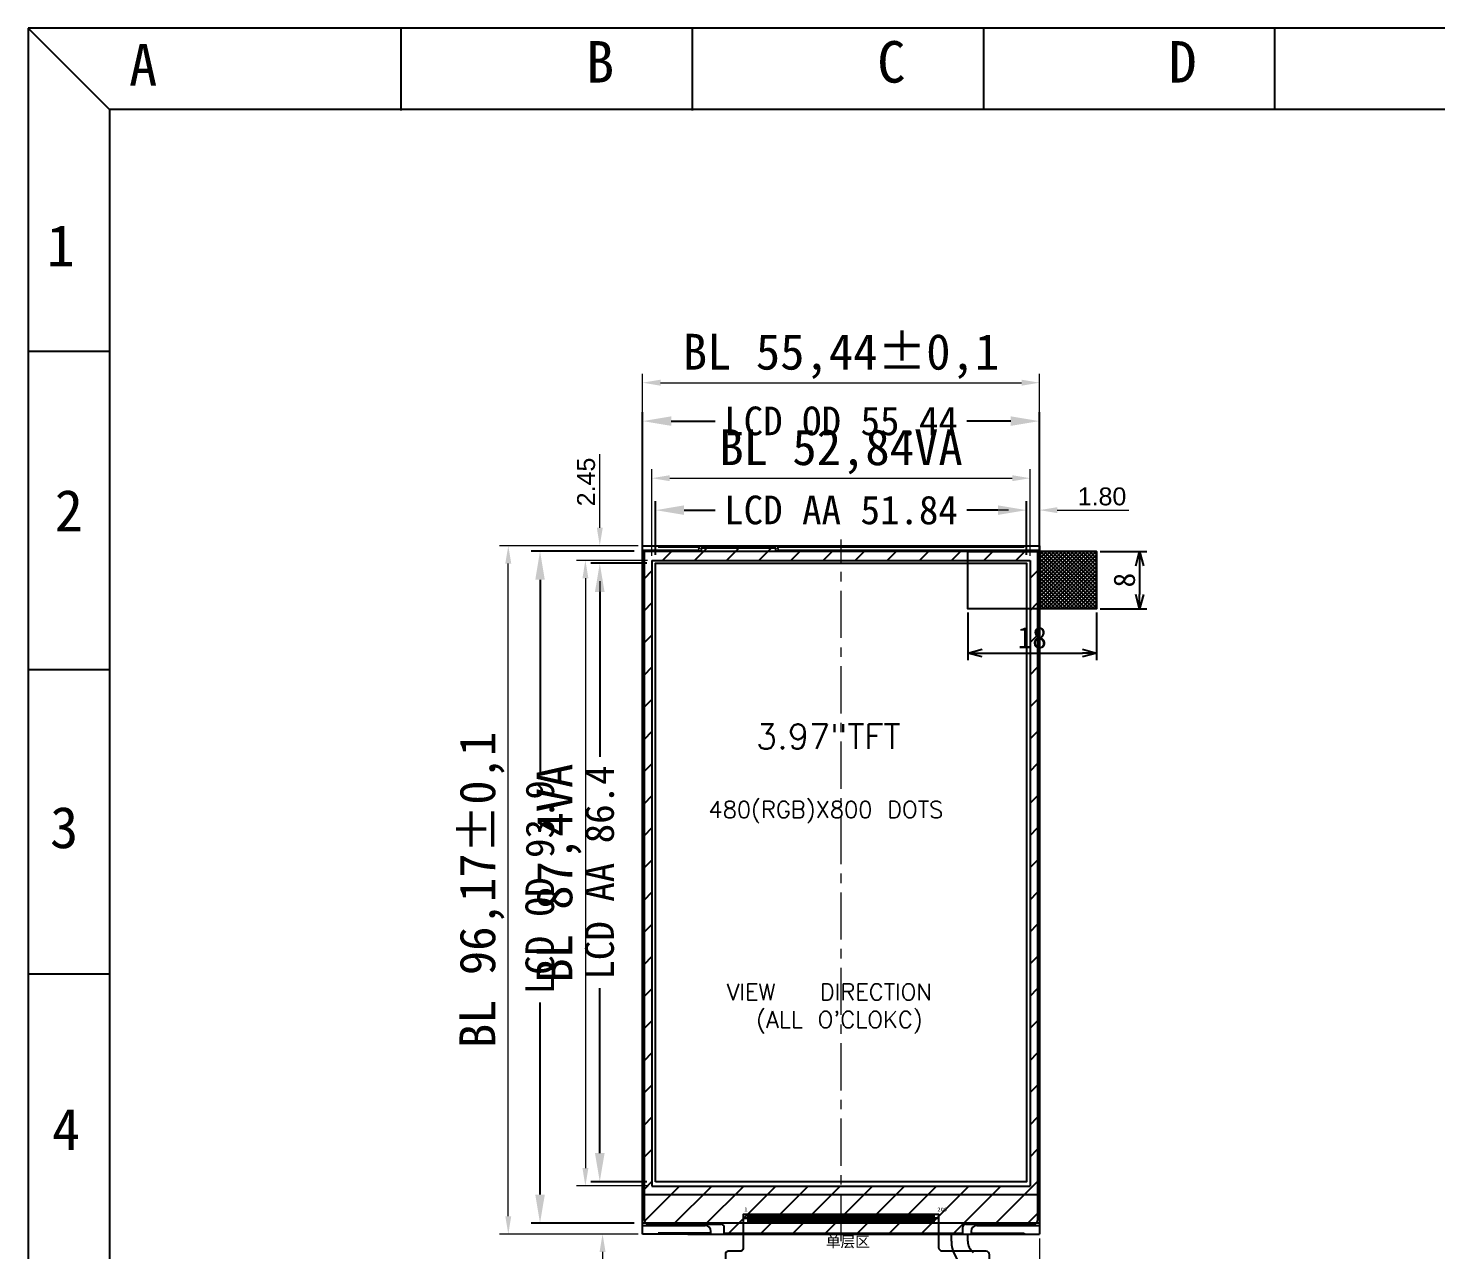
# Model space of a CAD drawing. Header units: millimetres. Extents: x 41784 to 43191, y -4854 to -4504.
# Drawn here: x 42259.7 to 42456.4, y -4678.7 to -4508 of the extents above; entities that cross this region are included whole.
import ezdxf

# ---------------------------------------------------------------- set-up
doc = ezdxf.new("R2010")
doc.units = ezdxf.units.MM
doc.header["$MEASUREMENT"] = 0
doc.header["$PDMODE"] = 3
doc.header["$PDSIZE"] = 0.3125
doc.linetypes.add('CENTER', pattern=[50.8, 31.75, -6.35, 6.35, -6.35])
doc.linetypes.add('PHANTOM', pattern=[30.1625, 19.05, -1.5875, 3.175, -1.5875, 3.175, -1.5875])
doc.layers.get('0').update_dxf_attribs({"linetype": 'CONTINUOUS'})
doc.layers.get('Defpoints').update_dxf_attribs({"linetype": 'CONTINUOUS'})
for name, color, linetype, lineweight in [('center', 6, 'CENTER', 9), ('Dimension', 3, 'CONTINUOUS', 5), ('DIM（标注）', 3, 'CONTINUOUS', 9)]:
    doc.layers.add(name, color=color, linetype=linetype, lineweight=lineweight)
for name, color, linetype in [('DEFAULT_3', 7, 'PHANTOM'), ('FPC', 3, 'CONTINUOUS'), ('ITO', 3, 'CONTINUOUS'), ('LCD', 130, 'CONTINUOUS')]:
    doc.layers.add(name, color=color, linetype=linetype)
doc.styles.add('Arial', font='arial.ttf', dxfattribs={"height": 2.5})
doc.styles.add('CH', font='', dxfattribs={"height": 2})
doc.styles.add('STYLE1', font='kaiu.ttf', dxfattribs={"bigfont": 'hztxt.shx'})
doc.styles.add('宋体', font='', dxfattribs={"height": 3})
doc.styles.add('工程', font='')
doc.styles.add('黑体', font='simhei.ttf', dxfattribs={"width": 0.9})
doc.styles.get('CH').set_extended_font_data('SimSun')
doc.styles.get('宋体').set_extended_font_data('SimSun')
doc.styles.get('工程').set_extended_font_data('SimSun')
doc.dimstyles.new('ISO-25$0', dxfattribs={"dimtxt": 5, "dimasz": 2.5, "dimexe": 0.8, "dimexo": 0.8, "dimtad": 1, "dimzin": 1, "dimdsep": 46, "dimtxsty": 'Arial', "dimcen": 0, "dimclrd": 256, "dimclre": 256, "dimadec": 0, "dimazin": 0, "dimtfac": 1, "dimtofl": 0, "dimtmove": 0, "dimatfit": 3, "dimfxl": 1, "dimtolj": 1, "dimlwd": 13, "dimlwe": 13, "dimarcsym": 0})
doc.dimstyles.new('PHW字高4.0 四位数', dxfattribs={"dimtxt": 4, "dimasz": 4, "dimexe": 1.25, "dimexo": 1.2, "dimtad": 0, "dimdec": 4, "dimzin": 9, "dimdsep": 46, "dimtxsty": '宋体', "dimcen": 1.5, "dimadec": 0, "dimazin": 2, "dimtfac": 1, "dimtdec": 4, "dimtmove": 0, "dimatfit": 3, "dimfxl": 1, "dimtolj": 1, "dimarcsym": 0})
doc.dimstyles.new('样式1', dxfattribs={"dimtxt": 2.5, "dimasz": 2, "dimexe": 1, "dimexo": 0.5, "dimtad": 1, "dimrnd": 0.01, "dimdsep": 46, "dimtxsty": '宋体', "dimblk": 'OPEN30', "dimcen": 2.5, "dimclrd": 4, "dimclre": 4, "dimclrt": 4, "dimazin": 0, "dimtfac": 1, "dimtmove": 0, "dimatfit": 1, "dimldrblk": 'OPEN30', "dimfxl": 1, "dimarcsym": 0})

# ---------------------------------------------------------------- blocks, each defined once
blk = doc.blocks.new('*D251')
at = {"layer": 'Defpoints', "color": 0}
for p in [(42400.99, -4557.54), (42345.55, -4580.31), (42400.99, -4580.31)]:
    blk.add_point(p, dxfattribs=at)
at = {"layer": 'Dimension', "lineweight": 13}
for p, q in [((42345.55, -4579.69), (42345.55, -4556.29)), ((42400.99, -4579.69), (42400.99, -4556.29)), ((42348.05, -4557.54), (42398.49, -4557.54))]:
    blk.add_line(p, q, dxfattribs=at)
at = {"layer": 'Dimension'}
for points in [[(42348.05, -4557.12), (42348.05, -4557.96), (42345.55, -4557.54)], [(42398.49, -4557.12), (42398.49, -4557.96), (42400.99, -4557.54)]]:
    blk.add_solid(points, dxfattribs=at)
at = {"layer": 'Dimension', "color": 0, "insert": (42373.27, -4553.86), "char_height": 5, "attachment_point": 5, "style": 'STYLE1'}
blk.add_mtext('\\A1;BL 55,44±0,1', dxfattribs=at)
blk = doc.blocks.new('*D252')
at = {"layer": 'Defpoints', "color": 0}
for p in [(42399.69, -4570.88), (42346.85, -4582.36), (42399.69, -4582.36)]:
    blk.add_point(p, dxfattribs=at)
at = {"layer": 'Dimension', "lineweight": 13}
for p, q in [((42346.85, -4581.74), (42346.85, -4569.63)), ((42349.35, -4570.88), (42397.19, -4570.88)), ((42399.69, -4581.74), (42399.69, -4569.63))]:
    blk.add_line(p, q, dxfattribs=at)
at = {"layer": 'Dimension'}
for points in [[(42349.35, -4570.46), (42349.35, -4571.3), (42346.85, -4570.88)], [(42397.19, -4570.46), (42397.19, -4571.3), (42399.69, -4570.88)]]:
    blk.add_solid(points, dxfattribs=at)
at = {"layer": 'Dimension', "color": 0, "insert": (42373.27, -4567.2), "char_height": 5, "attachment_point": 5, "style": 'STYLE1'}
blk.add_mtext('\\A1;BL 52,84VA', dxfattribs=at)
blk = doc.blocks.new('*D253')
at = {"layer": 'Defpoints', "color": 0}
for p in [(42326.78, -4580.31), (42345.55, -4580.31), (42345.55, -4676.48)]:
    blk.add_point(p, dxfattribs=at)
at = {"layer": 'Dimension', "lineweight": 13}
for p, q in [((42344.93, -4580.31), (42325.53, -4580.31)), ((42326.78, -4673.98), (42326.78, -4582.81)), ((42344.93, -4676.48), (42325.53, -4676.48))]:
    blk.add_line(p, q, dxfattribs=at)
at = {"layer": 'Dimension'}
for points in [[(42326.36, -4582.81), (42327.19, -4582.81), (42326.78, -4580.31)], [(42326.36, -4673.98), (42327.19, -4673.98), (42326.78, -4676.48)]]:
    blk.add_solid(points, dxfattribs=at)
at = {"layer": 'Dimension', "color": 0, "insert": (42323.1, -4628.4), "char_height": 5, "attachment_point": 5, "rotation": 90, "style": 'STYLE1'}
blk.add_mtext('\\A1;BL 96,17±0,1', dxfattribs=at)
blk = doc.blocks.new('*D254')
at = {"layer": 'Defpoints', "color": 0}
for p in [(42346.85, -4582.36), (42337.55, -4669.76), (42346.85, -4669.76)]:
    blk.add_point(p, dxfattribs=at)
at = {"layer": 'Dimension', "lineweight": 13}
for p, q in [((42346.23, -4582.36), (42336.3, -4582.36)), ((42337.55, -4584.86), (42337.55, -4667.26)), ((42346.23, -4669.76), (42336.3, -4669.76))]:
    blk.add_line(p, q, dxfattribs=at)
at = {"layer": 'Dimension'}
for points in [[(42337.14, -4584.86), (42337.97, -4584.86), (42337.55, -4582.36)], [(42337.14, -4667.26), (42337.97, -4667.26), (42337.55, -4669.76)]]:
    blk.add_solid(points, dxfattribs=at)
at = {"layer": 'Dimension', "color": 0, "insert": (42333.87, -4626.06), "char_height": 5, "attachment_point": 5, "rotation": 90, "style": 'STYLE1'}
blk.add_mtext('\\A1;BL 87,4VA', dxfattribs=at)
blk = doc.blocks.new('*D223')
at = {"layer": 'Defpoints', "color": 0, "transparency": 16777216}
for p in [(1284.57, -669.41), (1229.13, -689.17), (1284.57, -688.82)]:
    blk.add_point(p, dxfattribs=at)
at = {"layer": 'DIM（标注）', "color": 0, "lineweight": -2, "transparency": 16777216}
for p, q in [((1229.13, -687.97), (1229.13, -668.16)), ((1284.57, -687.62), (1284.57, -668.16)), ((1233.13, -669.41), (1239.25, -669.41)), ((1280.57, -669.41), (1274.45, -669.41))]:
    blk.add_line(p, q, dxfattribs=at)
at = {"layer": 'DIM（标注）', "color": 0, "transparency": 16777216}
for points in [[(1233.13, -668.74), (1233.13, -670.07), (1229.13, -669.41)], [(1280.57, -668.74), (1280.57, -670.07), (1284.57, -669.41)]]:
    blk.add_solid(points, dxfattribs=at)
at = {"layer": 'DIM（标注）', "color": 0, "transparency": 16777216, "insert": (1256.85, -669.41), "char_height": 4, "attachment_point": 5, "style": '宋体'}
blk.add_mtext('\\A1;LCD OD 55.44', dxfattribs=at)
blk = doc.blocks.new('ADF')
at = {"color": 3}
for p, q in [((2627.44, 796.88), (2627.44, 706.98)), ((2627.44, 706.98), (2682.88, 706.98))]:
    blk.add_line(p, q, dxfattribs=at)
for points in [[(2627.44, 702.98), (2627.44, 796.88), (2682.88, 796.88), (2682.88, 702.98)], [(2629.24, 708.78), (2629.24, 795.18), (2681.08, 795.18), (2681.08, 708.78)], [(2642.19, 703.64), (2641.69, 703.64), (2641.69, 703.71), (2642.19, 703.71)], [(2642.19, 703.18), (2642.19, 704.18), (2642.26, 704.18), (2642.26, 703.18)], [(2642.32, 703.18), (2642.32, 704.18), (2642.39, 704.18), (2642.39, 703.18)], [(2642.45, 703.18), (2642.45, 704.18), (2642.52, 704.18), (2642.52, 703.18)], [(2642.58, 703.18), (2642.58, 704.18), (2642.65, 704.18), (2642.65, 703.18)], [(2642.71, 703.18), (2642.71, 704.18), (2642.78, 704.18), (2642.78, 703.18)], [(2642.84, 703.18), (2642.84, 704.18), (2642.91, 704.18), (2642.91, 703.18)], [(2642.97, 703.18), (2642.97, 704.18), (2643.04, 704.18), (2643.04, 703.18)], [(2643.1, 703.18), (2643.1, 704.18), (2643.17, 704.18), (2643.17, 703.18)], [(2643.23, 703.18), (2643.23, 704.18), (2643.3, 704.18), (2643.3, 703.18)], [(2643.36, 703.18), (2643.36, 704.18), (2643.43, 704.18), (2643.43, 703.18)], [(2643.49, 703.18), (2643.49, 704.18), (2643.56, 704.18), (2643.56, 703.18)], [(2643.62, 703.18), (2643.62, 704.18), (2643.69, 704.18), (2643.69, 703.18)], [(2643.75, 703.18), (2643.75, 704.18), (2643.82, 704.18), (2643.82, 703.18)], [(2643.88, 703.18), (2643.88, 704.18), (2643.95, 704.18), (2643.95, 703.18)], [(2644.01, 703.18), (2644.01, 704.18), (2644.08, 704.18), (2644.08, 703.18)], [(2644.14, 703.18), (2644.14, 704.18), (2644.21, 704.18), (2644.21, 703.18)], [(2644.27, 703.18), (2644.27, 704.18), (2644.34, 704.18), (2644.34, 703.18)], [(2644.4, 703.18), (2644.4, 704.18), (2644.47, 704.18), (2644.47, 703.18)], [(2644.53, 703.18), (2644.53, 704.18), (2644.6, 704.18), (2644.6, 703.18)], [(2644.66, 703.18), (2644.66, 704.18), (2644.73, 704.18), (2644.73, 703.18)], [(2644.79, 703.18), (2644.79, 704.18), (2644.86, 704.18), (2644.86, 703.18)], [(2644.92, 703.18), (2644.92, 704.18), (2644.99, 704.18), (2644.99, 703.18)], [(2645.05, 703.18), (2645.05, 704.18), (2645.12, 704.18), (2645.12, 703.18)], [(2645.18, 703.18), (2645.18, 704.18), (2645.25, 704.18), (2645.25, 703.18)], [(2645.31, 703.18), (2645.31, 704.18), (2645.38, 704.18), (2645.38, 703.18)], [(2645.44, 703.18), (2645.44, 704.18), (2645.51, 704.18), (2645.51, 703.18)], [(2645.57, 703.18), (2645.57, 704.18), (2645.64, 704.18), (2645.64, 703.18)], [(2645.7, 703.18), (2645.7, 704.18), (2645.77, 704.18), (2645.77, 703.18)], [(2645.83, 703.18), (2645.83, 704.18), (2645.9, 704.18), (2645.9, 703.18)], [(2645.96, 703.18), (2645.96, 704.18), (2646.03, 704.18), (2646.03, 703.18)], [(2646.09, 703.18), (2646.09, 704.18), (2646.16, 704.18), (2646.16, 703.18)], [(2646.22, 703.18), (2646.22, 704.18), (2646.29, 704.18), (2646.29, 703.18)], [(2646.35, 703.18), (2646.35, 704.18), (2646.42, 704.18), (2646.42, 703.18)], [(2646.48, 703.18), (2646.48, 704.18), (2646.55, 704.18), (2646.55, 703.18)], [(2646.61, 703.18), (2646.61, 704.18), (2646.68, 704.18), (2646.68, 703.18)], [(2646.74, 703.18), (2646.74, 704.18), (2646.81, 704.18), (2646.81, 703.18)], [(2646.87, 703.18), (2646.87, 704.18), (2646.94, 704.18), (2646.94, 703.18)], [(2647, 703.18), (2647, 704.18), (2647.07, 704.18), (2647.07, 703.18)], [(2647.13, 703.18), (2647.13, 704.18), (2647.2, 704.18), (2647.2, 703.18)], [(2647.26, 703.18), (2647.26, 704.18), (2647.33, 704.18), (2647.33, 703.18)], [(2647.39, 703.18), (2647.39, 704.18), (2647.46, 704.18), (2647.46, 703.18)], [(2647.52, 703.18), (2647.52, 704.18), (2647.59, 704.18), (2647.59, 703.18)], [(2647.65, 703.18), (2647.65, 704.18), (2647.72, 704.18), (2647.72, 703.18)], [(2647.78, 703.18), (2647.78, 704.18), (2647.85, 704.18), (2647.85, 703.18)], [(2647.91, 703.18), (2647.91, 704.18), (2647.98, 704.18), (2647.98, 703.18)], [(2648.04, 703.18), (2648.04, 704.18), (2648.11, 704.18), (2648.11, 703.18)], [(2648.17, 703.18), (2648.17, 704.18), (2648.24, 704.18), (2648.24, 703.18)], [(2648.3, 703.18), (2648.3, 704.18), (2648.37, 704.18), (2648.37, 703.18)], [(2648.43, 703.18), (2648.43, 704.18), (2648.5, 704.18), (2648.5, 703.18)], [(2648.56, 703.18), (2648.56, 704.18), (2648.63, 704.18), (2648.63, 703.18)], [(2648.69, 703.18), (2648.69, 704.18), (2648.76, 704.18), (2648.76, 703.18)], [(2648.82, 703.18), (2648.82, 704.18), (2648.89, 704.18), (2648.89, 703.18)], [(2648.95, 703.18), (2648.95, 704.18), (2649.02, 704.18), (2649.02, 703.18)], [(2649.08, 703.18), (2649.08, 704.18), (2649.15, 704.18), (2649.15, 703.18)], [(2649.21, 703.18), (2649.21, 704.18), (2649.28, 704.18), (2649.28, 703.18)], [(2649.34, 703.18), (2649.34, 704.18), (2649.41, 704.18), (2649.41, 703.18)], [(2649.47, 703.18), (2649.47, 704.18), (2649.54, 704.18), (2649.54, 703.18)], [(2649.6, 703.18), (2649.6, 704.18), (2649.67, 704.18), (2649.67, 703.18)], [(2649.73, 703.18), (2649.73, 704.18), (2649.8, 704.18), (2649.8, 703.18)], [(2649.86, 703.18), (2649.86, 704.18), (2649.93, 704.18), (2649.93, 703.18)], [(2649.99, 703.18), (2649.99, 704.18), (2650.06, 704.18), (2650.06, 703.18)], [(2650.12, 703.18), (2650.12, 704.18), (2650.19, 704.18), (2650.19, 703.18)], [(2650.25, 703.18), (2650.25, 704.18), (2650.32, 704.18), (2650.32, 703.18)], [(2650.38, 703.18), (2650.38, 704.18), (2650.45, 704.18), (2650.45, 703.18)], [(2650.51, 703.18), (2650.51, 704.18), (2650.58, 704.18), (2650.58, 703.18)], [(2650.64, 703.18), (2650.64, 704.18), (2650.71, 704.18), (2650.71, 703.18)], [(2650.77, 703.18), (2650.77, 704.18), (2650.84, 704.18), (2650.84, 703.18)], [(2650.9, 703.18), (2650.9, 704.18), (2650.97, 704.18), (2650.97, 703.18)], [(2651.03, 703.18), (2651.03, 704.18), (2651.1, 704.18), (2651.1, 703.18)], [(2651.16, 703.18), (2651.16, 704.18), (2651.23, 704.18), (2651.23, 703.18)], [(2651.29, 703.18), (2651.29, 704.18), (2651.36, 704.18), (2651.36, 703.18)], [(2651.42, 703.18), (2651.42, 704.18), (2651.49, 704.18), (2651.49, 703.18)], [(2651.55, 703.18), (2651.55, 704.18), (2651.62, 704.18), (2651.62, 703.18)], [(2651.68, 703.18), (2651.68, 704.18), (2651.75, 704.18), (2651.75, 703.18)], [(2651.81, 703.18), (2651.81, 704.18), (2651.88, 704.18), (2651.88, 703.18)], [(2651.94, 703.18), (2651.94, 704.18), (2652.01, 704.18), (2652.01, 703.18)], [(2652.07, 703.18), (2652.07, 704.18), (2652.14, 704.18), (2652.14, 703.18)], [(2652.2, 703.18), (2652.2, 704.18), (2652.27, 704.18), (2652.27, 703.18)], [(2652.33, 703.18), (2652.33, 704.18), (2652.4, 704.18), (2652.4, 703.18)], [(2652.46, 703.18), (2652.46, 704.18), (2652.53, 704.18), (2652.53, 703.18)], [(2652.59, 703.18), (2652.59, 704.18), (2652.66, 704.18), (2652.66, 703.18)], [(2652.72, 703.18), (2652.72, 704.18), (2652.79, 704.18), (2652.79, 703.18)], [(2652.85, 703.18), (2652.85, 704.18), (2652.92, 704.18), (2652.92, 703.18)], [(2652.98, 703.18), (2652.98, 704.18), (2653.05, 704.18), (2653.05, 703.18)], [(2653.11, 703.18), (2653.11, 704.18), (2653.18, 704.18), (2653.18, 703.18)], [(2653.24, 703.18), (2653.24, 704.18), (2653.31, 704.18), (2653.31, 703.18)], [(2653.37, 703.18), (2653.37, 704.18), (2653.44, 704.18), (2653.44, 703.18)], [(2653.5, 703.18), (2653.5, 704.18), (2653.57, 704.18), (2653.57, 703.18)], [(2653.63, 703.18), (2653.63, 704.18), (2653.7, 704.18), (2653.7, 703.18)], [(2653.76, 703.18), (2653.76, 704.18), (2653.83, 704.18), (2653.83, 703.18)], [(2653.89, 703.18), (2653.89, 704.18), (2653.96, 704.18), (2653.96, 703.18)], [(2654.02, 703.18), (2654.02, 704.18), (2654.09, 704.18), (2654.09, 703.18)], [(2654.15, 703.18), (2654.15, 704.18), (2654.22, 704.18), (2654.22, 703.18)], [(2654.28, 703.18), (2654.28, 704.18), (2654.35, 704.18), (2654.35, 703.18)], [(2654.41, 703.18), (2654.41, 704.18), (2654.48, 704.18), (2654.48, 703.18)], [(2654.54, 703.18), (2654.54, 704.18), (2654.61, 704.18), (2654.61, 703.18)], [(2654.67, 703.18), (2654.67, 704.18), (2654.74, 704.18), (2654.74, 703.18)], [(2654.8, 703.18), (2654.8, 704.18), (2654.87, 704.18), (2654.87, 703.18)], [(2654.93, 703.18), (2654.93, 704.18), (2655, 704.18), (2655, 703.18)], [(2655.06, 703.18), (2655.06, 704.18), (2655.13, 704.18), (2655.13, 703.18)], [(2655.19, 703.18), (2655.19, 704.18), (2655.26, 704.18), (2655.26, 703.18)], [(2655.32, 703.18), (2655.32, 704.18), (2655.39, 704.18), (2655.39, 703.18)], [(2655.45, 703.18), (2655.45, 704.18), (2655.52, 704.18), (2655.52, 703.18)], [(2655.58, 703.18), (2655.58, 704.18), (2655.65, 704.18), (2655.65, 703.18)], [(2655.71, 703.18), (2655.71, 704.18), (2655.78, 704.18), (2655.78, 703.18)], [(2655.84, 703.18), (2655.84, 704.18), (2655.91, 704.18), (2655.91, 703.18)], [(2655.97, 703.18), (2655.97, 704.18), (2656.04, 704.18), (2656.04, 703.18)], [(2656.1, 703.18), (2656.1, 704.18), (2656.17, 704.18), (2656.17, 703.18)], [(2656.23, 703.18), (2656.23, 704.18), (2656.3, 704.18), (2656.3, 703.18)], [(2656.36, 703.18), (2656.36, 704.18), (2656.43, 704.18), (2656.43, 703.18)], [(2656.49, 703.18), (2656.49, 704.18), (2656.56, 704.18), (2656.56, 703.18)], [(2656.62, 703.18), (2656.62, 704.18), (2656.69, 704.18), (2656.69, 703.18)], [(2656.75, 703.18), (2656.75, 704.18), (2656.82, 704.18), (2656.82, 703.18)], [(2656.88, 703.18), (2656.88, 704.18), (2656.95, 704.18), (2656.95, 703.18)], [(2657.01, 703.18), (2657.01, 704.18), (2657.08, 704.18), (2657.08, 703.18)], [(2657.14, 703.18), (2657.14, 704.18), (2657.21, 704.18), (2657.21, 703.18)], [(2657.27, 703.18), (2657.27, 704.18), (2657.34, 704.18), (2657.34, 703.18)], [(2657.4, 703.18), (2657.4, 704.18), (2657.47, 704.18), (2657.47, 703.18)], [(2657.53, 703.18), (2657.53, 704.18), (2657.6, 704.18), (2657.6, 703.18)], [(2657.66, 703.18), (2657.66, 704.18), (2657.73, 704.18), (2657.73, 703.18)], [(2657.79, 703.18), (2657.79, 704.18), (2657.86, 704.18), (2657.86, 703.18)], [(2657.92, 703.18), (2657.92, 704.18), (2657.99, 704.18), (2657.99, 703.18)], [(2658.05, 703.18), (2658.05, 704.18), (2658.12, 704.18), (2658.12, 703.18)], [(2658.18, 703.18), (2658.18, 704.18), (2658.25, 704.18), (2658.25, 703.18)], [(2658.31, 703.18), (2658.31, 704.18), (2658.38, 704.18), (2658.38, 703.18)], [(2658.44, 703.18), (2658.44, 704.18), (2658.51, 704.18), (2658.51, 703.18)], [(2658.57, 703.18), (2658.57, 704.18), (2658.64, 704.18), (2658.64, 703.18)], [(2658.7, 703.18), (2658.7, 704.18), (2658.77, 704.18), (2658.77, 703.18)], [(2658.83, 703.18), (2658.83, 704.18), (2658.9, 704.18), (2658.9, 703.18)], [(2658.96, 703.18), (2658.96, 704.18), (2659.03, 704.18), (2659.03, 703.18)], [(2659.09, 703.18), (2659.09, 704.18), (2659.16, 704.18), (2659.16, 703.18)], [(2659.22, 703.18), (2659.22, 704.18), (2659.29, 704.18), (2659.29, 703.18)], [(2659.35, 703.18), (2659.35, 704.18), (2659.42, 704.18), (2659.42, 703.18)], [(2659.48, 703.18), (2659.48, 704.18), (2659.55, 704.18), (2659.55, 703.18)], [(2659.61, 703.18), (2659.61, 704.18), (2659.68, 704.18), (2659.68, 703.18)], [(2659.74, 703.18), (2659.74, 704.18), (2659.81, 704.18), (2659.81, 703.18)], [(2659.87, 703.18), (2659.87, 704.18), (2659.94, 704.18), (2659.94, 703.18)], [(2660, 703.18), (2660, 704.18), (2660.07, 704.18), (2660.07, 703.18)], [(2660.13, 703.18), (2660.13, 704.18), (2660.2, 704.18), (2660.2, 703.18)], [(2660.26, 703.18), (2660.26, 704.18), (2660.33, 704.18), (2660.33, 703.18)], [(2660.39, 703.18), (2660.39, 704.18), (2660.46, 704.18), (2660.46, 703.18)], [(2660.52, 703.18), (2660.52, 704.18), (2660.59, 704.18), (2660.59, 703.18)], [(2660.65, 703.18), (2660.65, 704.18), (2660.72, 704.18), (2660.72, 703.18)], [(2660.78, 703.18), (2660.78, 704.18), (2660.85, 704.18), (2660.85, 703.18)], [(2660.91, 703.18), (2660.91, 704.18), (2660.98, 704.18), (2660.98, 703.18)], [(2661.04, 703.18), (2661.04, 704.18), (2661.11, 704.18), (2661.11, 703.18)], [(2661.17, 703.18), (2661.17, 704.18), (2661.24, 704.18), (2661.24, 703.18)], [(2661.3, 703.18), (2661.3, 704.18), (2661.37, 704.18), (2661.37, 703.18)], [(2661.43, 703.18), (2661.43, 704.18), (2661.5, 704.18), (2661.5, 703.18)], [(2661.56, 703.18), (2661.56, 704.18), (2661.63, 704.18), (2661.63, 703.18)], [(2661.69, 703.18), (2661.69, 704.18), (2661.76, 704.18), (2661.76, 703.18)], [(2661.82, 703.18), (2661.82, 704.18), (2661.89, 704.18), (2661.89, 703.18)], [(2661.95, 703.18), (2661.95, 704.18), (2662.02, 704.18), (2662.02, 703.18)], [(2662.08, 703.18), (2662.08, 704.18), (2662.15, 704.18), (2662.15, 703.18)], [(2662.21, 703.18), (2662.21, 704.18), (2662.28, 704.18), (2662.28, 703.18)], [(2662.34, 703.18), (2662.34, 704.18), (2662.41, 704.18), (2662.41, 703.18)], [(2662.47, 703.18), (2662.47, 704.18), (2662.54, 704.18), (2662.54, 703.18)], [(2662.6, 703.18), (2662.6, 704.18), (2662.67, 704.18), (2662.67, 703.18)], [(2662.73, 703.18), (2662.73, 704.18), (2662.8, 704.18), (2662.8, 703.18)], [(2662.86, 703.18), (2662.86, 704.18), (2662.93, 704.18), (2662.93, 703.18)], [(2662.99, 703.18), (2662.99, 704.18), (2663.06, 704.18), (2663.06, 703.18)], [(2663.12, 703.18), (2663.12, 704.18), (2663.19, 704.18), (2663.19, 703.18)], [(2663.25, 703.18), (2663.25, 704.18), (2663.32, 704.18), (2663.32, 703.18)], [(2663.38, 703.18), (2663.38, 704.18), (2663.45, 704.18), (2663.45, 703.18)], [(2663.51, 703.18), (2663.51, 704.18), (2663.58, 704.18), (2663.58, 703.18)], [(2663.64, 703.18), (2663.64, 704.18), (2663.71, 704.18), (2663.71, 703.18)], [(2663.77, 703.18), (2663.77, 704.18), (2663.84, 704.18), (2663.84, 703.18)], [(2663.9, 703.18), (2663.9, 704.18), (2663.97, 704.18), (2663.97, 703.18)], [(2664.03, 703.18), (2664.03, 704.18), (2664.1, 704.18), (2664.1, 703.18)], [(2664.16, 703.18), (2664.16, 704.18), (2664.23, 704.18), (2664.23, 703.18)], [(2664.29, 703.18), (2664.29, 704.18), (2664.36, 704.18), (2664.36, 703.18)], [(2664.42, 703.18), (2664.42, 704.18), (2664.49, 704.18), (2664.49, 703.18)], [(2664.55, 703.18), (2664.55, 704.18), (2664.62, 704.18), (2664.62, 703.18)], [(2664.68, 703.18), (2664.68, 704.18), (2664.75, 704.18), (2664.75, 703.18)], [(2664.81, 703.18), (2664.81, 704.18), (2664.88, 704.18), (2664.88, 703.18)], [(2664.94, 703.18), (2664.94, 704.18), (2665.01, 704.18), (2665.01, 703.18)], [(2665.07, 703.18), (2665.07, 704.18), (2665.14, 704.18), (2665.14, 703.18)], [(2665.2, 703.18), (2665.2, 704.18), (2665.27, 704.18), (2665.27, 703.18)], [(2665.33, 703.18), (2665.33, 704.18), (2665.4, 704.18), (2665.4, 703.18)], [(2665.46, 703.18), (2665.46, 704.18), (2665.53, 704.18), (2665.53, 703.18)], [(2665.59, 703.18), (2665.59, 704.18), (2665.66, 704.18), (2665.66, 703.18)], [(2665.72, 703.18), (2665.72, 704.18), (2665.79, 704.18), (2665.79, 703.18)], [(2665.85, 703.18), (2665.85, 704.18), (2665.92, 704.18), (2665.92, 703.18)], [(2665.98, 703.18), (2665.98, 704.18), (2666.05, 704.18), (2666.05, 703.18)], [(2666.11, 703.18), (2666.11, 704.18), (2666.18, 704.18), (2666.18, 703.18)], [(2666.24, 703.18), (2666.24, 704.18), (2666.31, 704.18), (2666.31, 703.18)], [(2666.37, 703.18), (2666.37, 704.18), (2666.44, 704.18), (2666.44, 703.18)], [(2666.5, 703.18), (2666.5, 704.18), (2666.57, 704.18), (2666.57, 703.18)], [(2666.63, 703.18), (2666.63, 704.18), (2666.7, 704.18), (2666.7, 703.18)], [(2666.76, 703.18), (2666.76, 704.18), (2666.83, 704.18), (2666.83, 703.18)], [(2666.89, 703.18), (2666.89, 704.18), (2666.96, 704.18), (2666.96, 703.18)], [(2667.02, 703.18), (2667.02, 704.18), (2667.09, 704.18), (2667.09, 703.18)], [(2667.15, 703.18), (2667.15, 704.18), (2667.22, 704.18), (2667.22, 703.18)], [(2667.28, 703.18), (2667.28, 704.18), (2667.35, 704.18), (2667.35, 703.18)], [(2667.41, 703.18), (2667.41, 704.18), (2667.48, 704.18), (2667.48, 703.18)], [(2667.54, 703.18), (2667.54, 704.18), (2667.61, 704.18), (2667.61, 703.18)], [(2667.67, 703.18), (2667.67, 704.18), (2667.74, 704.18), (2667.74, 703.18)], [(2667.8, 703.18), (2667.8, 704.18), (2667.87, 704.18), (2667.87, 703.18)], [(2667.93, 703.18), (2667.93, 704.18), (2668, 704.18), (2668, 703.18)], [(2668.06, 703.18), (2668.06, 704.18), (2668.13, 704.18), (2668.13, 703.18)], [(2668.63, 703.64), (2668.13, 703.64), (2668.13, 703.71), (2668.63, 703.71)]]:
    blk.add_lwpolyline(points, close=True, dxfattribs=at)
at = {"layer": 'LCD', "linetype": 'Continuous', "ltscale": 3, "style": '工程', "width": 1.25}
for s, p in [('1', (2641.64, 704.65)), ('200', (2668.62, 704.64))]:
    blk.add_text(s, height=0.533, dxfattribs=at).set_placement(p)
blk = doc.blocks.new('*D220')
at = {"layer": 'Defpoints', "color": 0, "transparency": 16777216}
for p in [(1223.14, -689.27), (1230.93, -689.27), (1230.93, -775.67)]:
    blk.add_point(p, dxfattribs=at)
at = {"layer": 'DIM（标注）', "color": 0, "lineweight": -2, "transparency": 16777216}
for p, q in [((1229.73, -689.27), (1221.89, -689.27)), ((1223.14, -693.27), (1223.14, -716.3)), ((1223.14, -771.67), (1223.14, -748.63)), ((1229.73, -775.67), (1221.89, -775.67))]:
    blk.add_line(p, q, dxfattribs=at)
at = {"layer": 'DIM（标注）', "color": 0, "transparency": 16777216}
for points in [[(1222.47, -693.27), (1223.81, -693.27), (1223.14, -689.27)], [(1222.47, -771.67), (1223.81, -771.67), (1223.14, -775.67)]]:
    blk.add_solid(points, dxfattribs=at)
at = {"layer": 'DIM（标注）', "color": 0, "transparency": 16777216, "insert": (1223.14, -732.47), "char_height": 4, "attachment_point": 5, "rotation": 90, "style": '宋体'}
blk.add_mtext('\\A1;LCD AA 86.4', dxfattribs=at)
blk = doc.blocks.new('*D221')
at = {"layer": 'Defpoints', "color": 0, "transparency": 16777216}
for p in [(1229.13, -687.57), (1214.79, -781.47), (1229.13, -781.47)]:
    blk.add_point(p, dxfattribs=at)
at = {"layer": 'DIM（标注）', "color": 0, "lineweight": -2, "transparency": 16777216}
for p, q in [((1227.93, -687.57), (1213.54, -687.57)), ((1214.79, -691.57), (1214.79, -718.4)), ((1214.79, -777.47), (1214.79, -750.63)), ((1227.93, -781.47), (1213.54, -781.47))]:
    blk.add_line(p, q, dxfattribs=at)
at = {"layer": 'DIM（标注）', "color": 0, "transparency": 16777216}
for points in [[(1214.13, -691.57), (1215.46, -691.57), (1214.79, -687.57)], [(1214.13, -777.47), (1215.46, -777.47), (1214.79, -781.47)]]:
    blk.add_solid(points, dxfattribs=at)
at = {"layer": 'DIM（标注）', "color": 0, "transparency": 16777216, "insert": (1214.79, -734.52), "char_height": 4, "attachment_point": 5, "rotation": 90, "style": '宋体'}
blk.add_mtext('\\A1;LCD OD 93.9', dxfattribs=at)
blk = doc.blocks.new('*D222')
at = {"layer": 'Defpoints', "color": 0, "transparency": 16777216}
for p in [(1282.77, -681.85), (1230.93, -689.27), (1282.77, -689.27)]:
    blk.add_point(p, dxfattribs=at)
at = {"layer": 'DIM（标注）', "color": 0, "lineweight": -2, "transparency": 16777216}
for p, q in [((1230.93, -688.07), (1230.93, -680.6)), ((1234.93, -681.85), (1239.25, -681.85)), ((1278.77, -681.85), (1274.45, -681.85)), ((1282.77, -688.07), (1282.77, -680.6))]:
    blk.add_line(p, q, dxfattribs=at)
at = {"layer": 'DIM（标注）', "color": 0, "transparency": 16777216}
for points in [[(1234.93, -681.18), (1234.93, -682.51), (1230.93, -681.85)], [(1278.77, -681.18), (1278.77, -682.51), (1282.77, -681.85)]]:
    blk.add_solid(points, dxfattribs=at)
at = {"layer": 'DIM（标注）', "color": 0, "transparency": 16777216, "insert": (1256.85, -681.85), "char_height": 4, "attachment_point": 5, "style": '宋体'}
blk.add_mtext('\\A1;LCD AA 51.84', dxfattribs=at)
blk = doc.blocks.new('*D243')
at = {"lineweight": 13}
for p, q in [((42339.56, -4577.81), (42339.56, -4567.51)), ((42339.56, -4585.26), (42339.56, -4587.76))]:
    blk.add_line(p, q, dxfattribs=at)
for points in [[(42339.15, -4577.81), (42339.98, -4577.81), (42339.56, -4580.31)], [(42339.15, -4585.26), (42339.98, -4585.26), (42339.56, -4582.76)]]:
    blk.add_solid(points)
at = {"layer": 'Defpoints', "color": 0}
for p in [(42339.56, -4580.31), (42339.56, -4580.31), (42339.56, -4582.76)]:
    blk.add_point(p, dxfattribs=at)
at = {"color": 0, "insert": (42337.66, -4571.41), "char_height": 2.5, "attachment_point": 5, "rotation": 90, "style": 'Arial'}
blk.add_mtext('\\A1;2.45', dxfattribs=at)
blk = doc.blocks.new('*D244')
at = {"lineweight": 13}
for p, q in [((42396.69, -4575.34), (42394.19, -4575.34)), ((42403.49, -4575.34), (42413.49, -4575.34))]:
    blk.add_line(p, q, dxfattribs=at)
for points in [[(42396.69, -4574.93), (42396.69, -4575.76), (42399.19, -4575.34)], [(42403.49, -4574.93), (42403.49, -4575.76), (42400.99, -4575.34)]]:
    blk.add_solid(points)
at = {"layer": 'Defpoints', "color": 0}
for p in [(42399.19, -4575.34), (42400.99, -4575.34), (42400.99, -4575.34)]:
    blk.add_point(p, dxfattribs=at)
at = {"color": 0, "insert": (42409.74, -4573.44), "char_height": 2.5, "attachment_point": 5, "style": 'Arial'}
blk.add_mtext('\\A1;1.80', dxfattribs=at)
blk = doc.blocks.new('*D247')
at = {"layer": 'Defpoints', "color": 0}
for p in [(42345.55, -4676.48), (42339.95, -4749.48), (42357.42, -4749.48)]:
    blk.add_point(p, dxfattribs=at)
at = {"layer": 'Dimension', "lineweight": 13}
for p, q in [((42344.93, -4676.48), (42338.7, -4676.48)), ((42339.95, -4678.98), (42339.95, -4746.98)), ((42356.8, -4749.48), (42338.7, -4749.48))]:
    blk.add_line(p, q, dxfattribs=at)
at = {"layer": 'Dimension'}
for points in [[(42339.53, -4678.98), (42340.37, -4678.98), (42339.95, -4676.48)], [(42339.53, -4746.98), (42340.37, -4746.98), (42339.95, -4749.48)]]:
    blk.add_solid(points, dxfattribs=at)
at = {"layer": 'Dimension', "color": 0, "insert": (42336.27, -4712.98), "char_height": 5, "attachment_point": 5, "rotation": 90, "style": 'STYLE1'}
blk.add_mtext('\\A1;73±0,3', dxfattribs=at)
blk = doc.blocks.new('*D248')
at = {"layer": 'Defpoints', "color": 0}
for p in [(42400.99, -4676.48), (42377.62, -4688.58), (42400.99, -4717.88)]:
    blk.add_point(p, dxfattribs=at)
at = {"layer": 'Dimension', "lineweight": 13}
for p, q in [((42400.99, -4677.11), (42400.99, -4719.13)), ((42377.62, -4689.21), (42377.62, -4719.13)), ((42380.12, -4717.88), (42398.49, -4717.88)), ((42400.99, -4717.88), (42435.73, -4717.88))]:
    blk.add_line(p, q, dxfattribs=at)
at = {"layer": 'Dimension'}
for points in [[(42380.12, -4717.47), (42380.12, -4718.3), (42377.62, -4717.88)], [(42398.49, -4717.47), (42398.49, -4718.3), (42400.99, -4717.88)]]:
    blk.add_solid(points, dxfattribs=at)
at = {"layer": 'Dimension', "color": 0, "insert": (42419.61, -4714.2), "char_height": 5, "attachment_point": 5, "style": 'STYLE1'}
blk.add_mtext('\\A1;23,37±0,3', dxfattribs=at)
blk = doc.blocks.new('_Open30')
at = {"color": 0, "linetype": 'ByBlock', "lineweight": -2}
for p, q in [((-1, 0.268), (0, 0)), ((0, 0), (-1, -0.268)), ((0, 0), (-1, 0))]:
    blk.add_line(p, q, dxfattribs=at)
blk = doc.blocks.new('*D249')
at = {"layer": 'Defpoints', "color": 0}
for p in [(42390.99, -4589.12), (42408.99, -4589.12), (42408.99, -4595.31)]:
    blk.add_point(p, dxfattribs=at)
at = {"layer": 'ITO', "color": 4, "linetype": 'ByBlock', "lineweight": -2}
for p, q in [((42390.99, -4589.62), (42390.99, -4596.31)), ((42408.99, -4589.62), (42408.99, -4596.31)), ((42392.99, -4595.31), (42406.99, -4595.31))]:
    blk.add_line(p, q, dxfattribs=at)
at = {"layer": 'ITO', "color": 4, "lineweight": -2, "xscale": 2, "yscale": 2, "zscale": 2, "rotation": 180}
blk.add_blockref('_Open30', (42390.99, -4595.31), dxfattribs=at)
at = {"layer": 'ITO', "color": 4, "lineweight": -2, "xscale": 2, "yscale": 2, "zscale": 2}
blk.add_blockref('_Open30', (42408.99, -4595.31), dxfattribs=at)
at = {"layer": 'ITO', "color": 4, "insert": (42399.99, -4593.18), "char_height": 3, "attachment_point": 5, "style": '宋体'}
blk.add_mtext('18', dxfattribs=at)
blk = doc.blocks.new('*D250')
at = {"layer": 'Defpoints', "color": 0}
for p in [(42408.99, -4581.12), (42408.99, -4589.12), (42414.99, -4589.12)]:
    blk.add_point(p, dxfattribs=at)
at = {"layer": 'ITO', "color": 4, "linetype": 'ByBlock', "lineweight": -2}
for p, q in [((42409.49, -4581.12), (42415.99, -4581.12)), ((42414.99, -4583.12), (42414.99, -4587.12)), ((42409.49, -4589.12), (42415.99, -4589.12))]:
    blk.add_line(p, q, dxfattribs=at)
at = {"layer": 'ITO', "color": 4, "lineweight": -2, "xscale": 2, "yscale": 2, "zscale": 2}
for p, rotation in [((42414.99, -4581.12), 90), ((42414.99, -4589.12), 270)]:
    blk.add_blockref('_Open30', p, dxfattribs=dict(at, rotation=rotation))
at = {"layer": 'ITO', "color": 4, "insert": (42412.87, -4585.12), "char_height": 3, "attachment_point": 5, "rotation": 90, "style": '宋体'}
blk.add_mtext('8', dxfattribs=at)
blk = doc.blocks.new('FADFAF')
at = {"color": 3}
blk.add_blockref('ADF', (-3583.635, -560.374), dxfattribs=at)
at = {"layer": 'LCD', "color": 2, "attachment_point": 7, "style": '宋体'}
for s, insert, char_height in [('{\\fTXT.SHX|b0|i0|c134|p0;3.97"TFT}', (-940.381, 208.869), 3.47047), ('{\\fTXT.SHX|b0|i0|c134|p0;480(RGB)X800 DOTS}', (-946.993, 198.468), 2.31364), ("{\\fTXT.SHX|b0|i0|c134|p0;VIEW   DIRECTION\\P  (ALL O'CLOKC)}", (-944.461, 169.122), 2.31364)]:
    blk.add_mtext(s, dxfattribs=dict(at, insert=insert, char_height=char_height))
at = {"layer": 'DIM（标注）', "color": 1}
for base, p1, p2, text, picture, middle in [((-900.757, 254.66), (-956.197, 234.894), (-900.757, 235.243), 'LCD OD <>', '*D223', (-928.477, 254.66)), ((-902.557, 242.22), (-954.397, 234.801), (-902.557, 234.801), 'LCD AA <>', '*D222', (-928.477, 242.22))]:
    dim = blk.add_linear_dim(base=base, p1=p1, p2=p2, text=text, dimstyle='PHW字高4.0 四位数', override={"dimdec": 2, "dimtdec": 2, "dimfxl": 0.5}, dxfattribs=at)
    dim.commit()
    dim.dimension.update_dxf_attribs({"geometry": picture, "text_midpoint": middle, "insert": (-2185.326, 924.066)})
dim = blk.add_linear_dim(base=(-970.533, 142.601), p1=(-956.197, 236.501), p2=(-956.197, 142.601), angle=90, text='LCD OD <>', dimstyle='PHW字高4.0 四位数', override={"dimdec": 2, "dimtdec": 2, "dimfxl": 0.5}, dxfattribs=at)
dim.commit()
dim.dimension.update_dxf_attribs({"geometry": '*D221', "text_midpoint": (-970.533, 189.551), "dimtype": 128, "insert": (-2185.326, 924.066)})
dim = blk.add_linear_dim(base=(-962.184, 234.801), p1=(-954.397, 148.401), p2=(-954.397, 234.801), angle=90, text='LCD AA <>', dimstyle='PHW字高4.0 四位数', override={"dimdec": 2, "dimtdec": 2, "dimfxl": 0.5}, dxfattribs=at)
dim.commit()
dim.dimension.update_dxf_attribs({"geometry": '*D220', "text_midpoint": (-962.184, 191.601), "insert": (-2185.326, 924.066)})

msp = doc.modelspace()

# ---------------------------------------------------------------- hatches: boundary and pattern name
h = msp.add_hatch()
h.set_pattern_fill('ANSI31', color=6, style=0)
h.set_pattern_definition([(45, (37667.5404, -1517.6613), (-2.245064, 2.245064), [])])
h.paths.add_polyline_path([(42373.27, -4669.762), (42373.27, -4676.332), (42393.459, -4676.332), (42393.459, -4675.602, -0.4142136), (42393.959, -4675.102), (42400.24, -4675.102, 0.4142136), (42400.74, -4674.602), (42400.74, -4581.062), (42373.27, -4581.062), (42373.27, -4582.362), (42399.69, -4582.362), (42399.69, -4669.762)])
h.paths.add_polyline_path([(42346.85, -4669.762), (42346.85, -4582.362), (42373.27, -4582.362), (42373.27, -4581.062), (42364.15, -4581.062), (42364.15, -4580.642), (42353.71, -4580.642), (42353.71, -4581.062), (42345.8, -4581.062), (42345.8, -4674.602, 0.4142136), (42346.3, -4675.102), (42356.46, -4675.102, -0.4142136), (42356.96, -4675.602), (42356.96, -4676.332), (42373.27, -4676.332), (42373.27, -4669.762)])
at = {"layer": 'ITO'}
h = msp.add_hatch(dxfattribs=at)
h.set_pattern_fill('ANSI37', color=5, scale=3, style=0)
h.set_pattern_definition([(45, (34657.17245, -3217.02827), (-0.265165043, 0.265165043), []), (135, (34657.17245, -3217.02827), (-0.265165043, -0.265165043), [])])
h.paths.add_polyline_path([(42408.99, -4581.12), (42400.99, -4581.12), (42400.99, -4589.12), (42408.99, -4589.12)])

# ---------------------------------------------------------------- linework, layer by layer
at = {"color": 0}
for p, q in [((42259.687, -4508.012), (42259.687, -4846.439)), ((42259.687, -4508.012), (42271.066, -4519.391)), ((42723.337, -4508.012), (42259.687, -4508.012)), ((42271.066, -4519.391), (42271.066, -4835.06)), ((42711.958, -4519.391), (42271.066, -4519.391)), ((42259.687, -4553.138), (42271.066, -4553.138)), ((42259.687, -4597.626), (42271.066, -4597.626)), ((42259.687, -4640.121), (42271.066, -4640.121))]:
    msp.add_line(p, q, dxfattribs=at)
at = {"color": 0, "linetype": 'ByBlock'}
for p, q in [((42311.763, -4508.012), (42311.763, -4519.533)), ((42311.763, -4508.155), (42311.763, -4519.533)), ((42352.46, -4508.012), (42352.46, -4519.533)), ((42393.156, -4508.012), (42393.156, -4519.391)), ((42433.853, -4508.012), (42433.853, -4519.391))]:
    msp.add_line(p, q, dxfattribs=at)
for p, q in [((42271.066, -4568.202), (42271.066, -4718.808)), ((42347.7, -4676.482), (42345.55, -4676.482)), ((42347.7, -4676.332), (42347.7, -4676.482)), ((42350.34, -4676.332), (42350.34, -4676.482)), ((42351.85, -4676.482), (42394.689, -4676.482)), ((42390.99, -4676.382), (42390.99, -4676.382)), ((42390.99, -4676.382), (42390.99, -4676.382)), ((42391.459, -4676.082), (42391.459, -4676.482)), ((42391.459, -4676.332), (42391.459, -4676.482)), ((42395.889, -4676.332), (42395.889, -4676.482)), ((42397.64, -4676.482), (42397.64, -4676.332)), ((42398.84, -4676.332), (42398.84, -4676.482)), ((42398.84, -4676.482), (42398.84, -4676.332)), ((42398.84, -4676.482), (42400.99, -4676.482)), ((42400.49, -4676.482), (42400.49, -4676.482))]:
    msp.add_line(p, q)
at = {"color": 7, "linetype": 'Continuous'}
for p, q in [((42345.55, -4580.312), (42347.7, -4580.312)), ((42353.13, -4580.982), (42345.55, -4580.982)), ((42347.7, -4580.312), (42347.7, -4580.462)), ((42353.43, -4580.312), (42353.43, -4580.682)), ((42364.43, -4580.682), (42364.43, -4580.312)), ((42400.99, -4580.982), (42364.73, -4580.982)), ((42398.84, -4580.312), (42398.84, -4580.462)), ((42398.84, -4580.312), (42400.99, -4580.312)), ((42345.55, -4675.282), (42354.28, -4675.282)), ((42392.259, -4675.282), (42400.99, -4675.282)), ((42355.08, -4676.482), (42355.08, -4676.082))]:
    msp.add_line(p, q, dxfattribs=at)
at = {"color": 6}
for p, q in [((42345.8, -4674.602), (42345.8, -4581.062)), ((42353.71, -4581.062), (42345.8, -4581.062)), ((42353.71, -4580.642), (42353.71, -4581.062)), ((42364.15, -4580.642), (42353.71, -4580.642)), ((42364.15, -4581.062), (42364.15, -4580.642)), ((42400.74, -4581.062), (42364.15, -4581.062)), ((42400.74, -4581.062), (42400.74, -4674.602)), ((42346.85, -4582.362), (42399.69, -4582.362)), ((42346.85, -4582.362), (42346.85, -4669.762)), ((42399.69, -4582.362), (42399.69, -4669.762)), ((42346.85, -4669.762), (42399.69, -4669.762)), ((42346.3, -4675.102), (42356.46, -4675.102)), ((42390.729, -4675.102), (42400.24, -4675.102)), ((42356.96, -4676.432), (42356.96, -4675.602)), ((42356.96, -4676.332), (42390.229, -4676.332)), ((42390.229, -4675.602), (42390.229, -4676.332))]:
    msp.add_line(p, q, dxfattribs=at)
at = {"color": 2, "linetype": 'Continuous'}
for p, q in [((42388.69, -4677.473), (42388.69, -4676.482)), ((42390.99, -4677.473), (42390.99, -4676.482))]:
    msp.add_line(p, q, dxfattribs=at)
at = {"color": 0, "linetype": 'Continuous'}
for p, q in [((42388.69, -4677.473), (42388.69, -4676.482)), ((42390.99, -4677.473), (42390.99, -4676.482))]:
    msp.add_line(p, q, dxfattribs=at)
at = {"color": 7, "lineweight": 0}
msp.add_lwpolyline([(42271.066, -4548.175), (42271.066, -4720.279)], dxfattribs=at)
at = {"color": 7, "linetype": 'Continuous'}
for centre, radius, start, end in [((42353.13, -4580.682), 0.3, 270, 0), ((42364.73, -4580.682), 0.3, 180, 270), ((42354.28, -4676.082), 0.8, 0, 90)]:
    msp.add_arc(centre, radius, start, end, dxfattribs=at)
at = {"color": 6}
for centre, start, end in [((42346.3, -4674.602), 180, 270), ((42356.46, -4675.602), 0, 90), ((42390.729, -4675.602), 90, 180), ((42400.24, -4674.602), 270, 0)]:
    msp.add_arc(centre, 0.5, start, end, dxfattribs=at)
at = {"linetype": 'ByBlock'}
msp.add_arc((42392.259, -4676.082), 0.8, 90, 180, dxfattribs=at)
at = {"color": 2}
for radius, end in [(4.3, 231.75338), (2, 231.735)]:
    msp.add_arc((42392.99, -4677.473), radius, 180, end, dxfattribs=at)
at = {"color": 0}
for radius, end in [(4.3, 231.75338), (2, 231.735)]:
    msp.add_arc((42392.99, -4677.473), radius, 180, end, dxfattribs=at)
at = {"layer": 'center', "color": 1, "linetype": 'CENTER', "ltscale": 0.20736}
msp.add_line((42373.27, -4677.468), (42373.27, -4579.445), dxfattribs=at)
at = {"layer": 'DEFAULT_3', "color": 5, "linetype": 'ByBlock'}
for p, q in [((42345.55, -4676.482), (42345.55, -4580.312)), ((42347.7, -4580.312), (42398.84, -4580.312)), ((42347.7, -4580.462), (42353.43, -4580.462)), ((42364.43, -4580.462), (42398.84, -4580.462)), ((42400.99, -4580.312), (42400.99, -4676.482)), ((42351.85, -4676.482), (42347.7, -4676.482)), ((42350.19, -4676.332), (42350.19, -4676.482)), ((42394.689, -4676.482), (42398.84, -4676.482)), ((42394.889, -4676.332), (42394.889, -4676.482)), ((42395.739, -4676.332), (42395.739, -4676.482)), ((42397.79, -4676.482), (42397.79, -4676.332)), ((42398.64, -4676.482), (42398.64, -4676.332))]:
    msp.add_line(p, q, dxfattribs=at)
at = {"layer": 'DEFAULT_3', "color": 7, "linetype": 'ByBlock'}
for p, q in [((42355.08, -4676.332), (42347.7, -4676.332)), ((42391.459, -4676.332), (42398.84, -4676.332))]:
    msp.add_line(p, q, dxfattribs=at)
at = {"layer": 'FPC', "color": 30}
msp.add_lwpolyline([(42357.42, -4749.482), (42377.32, -4749.482, 0.4142136), (42377.62, -4749.182), (42377.62, -4688.582, -0.4142136), (42378.02, -4688.182), (42393.53, -4688.182, 0.4142136), (42394.03, -4687.682), (42394.03, -4679.382, 0.4142136), (42393.53, -4678.882), (42387.457, -4678.882, -0.4142136), (42386.957, -4678.382), (42386.957, -4673.762), (42359.595, -4673.762), (42359.595, -4678.482, -0.4142136), (42359.195, -4678.882), (42357.52, -4678.882, 0.4142136), (42357.12, -4679.282), (42357.12, -4749.182, 0.4142136)], format="xyb", close=True, dxfattribs=at)
at = {"layer": 'ITO', "color": 5}
for p, q in [((42408.99, -4581.12), (42400.99, -4581.12)), ((42400.99, -4581.12), (42400.99, -4589.12))]:
    msp.add_line(p, q, dxfattribs=at)
at = {"layer": 'ITO'}
msp.add_line((42359.595, -4676.507), (42386.957, -4676.507), dxfattribs=at)
at = {"layer": 'ITO', "color": 5}
msp.add_lwpolyline([(42390.99, -4581.12), (42408.99, -4581.12), (42408.99, -4589.12), (42390.99, -4589.12)], close=True, dxfattribs=at)

# ---------------------------------------------------------------- block references
at = {"color": 3}
msp.add_blockref('FADFAF', (43301.747, -4817.564), dxfattribs=at)

# ---------------------------------------------------------------- texts
at = {"color": 0, "style": 'CH'}
for s, p in [('A', (42273.786, -4516.04)), ('B', (42337.633, -4515.615)), ('C', (42378.33, -4515.615)), ('D', (42419.026, -4515.615)), ('1', (42262.269, -4541.301)), ('2', (42263.402, -4578.3)), ('3', (42262.746, -4622.565)), ('4', (42263.018, -4664.745))]:
    msp.add_text(s, height=5.796, dxfattribs=at).set_placement(p)
at = {"color": 30, "style": '黑体'}
msp.add_text('单层区', height=1.5, dxfattribs=at).set_placement((42371.168, -4678.292))

# ---------------------------------------------------------------- dimensions: what is measured, and where the dimension line sits
at = {"color": 3}
dim = msp.add_linear_dim(base=(42339.563, -4580.312), p1=(42339.563, -4582.762), p2=(42339.563, -4580.312), angle=90, dimstyle='ISO-25$0', override={"dimfxl": 0.5}, dxfattribs=at)
dim.commit()
dim.dimension.update_dxf_attribs({"geometry": '*D243', "text_midpoint": (42337.662, -4571.41)})
dim = msp.add_linear_dim(base=(42400.99, -4575.344), p1=(42399.19, -4575.344), p2=(42400.99, -4575.344), dimstyle='ISO-25$0', override={"dimfxl": 0.5}, dxfattribs=at)
dim.commit()
dim.dimension.update_dxf_attribs({"geometry": '*D244', "text_midpoint": (42409.74, -4573.443)})
at = {"layer": 'Dimension'}
dim = msp.add_linear_dim(base=(42400.99, -4557.542), p1=(42345.55, -4580.312), p2=(42400.99, -4580.312), text='BL <>', dimstyle='ISO-25$0', override={"dimasz": 2.5, "dimexe": 1.25, "dimexo": 0.625, "dimtad": 1, "dimzin": 8, "dimdsep": 44, "dimtxsty": 'STYLE1', "dimtol": 1, "dimtp": 0.1, "dimtm": 0.1, "dimtofl": 1, "dimatfit": 3}, dxfattribs=at)
dim.commit()
dim.dimension.update_dxf_attribs({"geometry": '*D251', "text_midpoint": (42373.27, -4557.542), "dimtype": 160})
dim = msp.add_linear_dim(base=(42399.69, -4570.88), p1=(42346.85, -4582.362), p2=(42399.69, -4582.362), text='BL <>VA', dimstyle='ISO-25$0', override={"dimasz": 2.5, "dimexe": 1.25, "dimexo": 0.625, "dimtad": 1, "dimzin": 8, "dimdsep": 44, "dimtxsty": 'STYLE1', "dimtofl": 1, "dimatfit": 3}, dxfattribs=at)
dim.commit()
dim.dimension.update_dxf_attribs({"geometry": '*D252', "text_midpoint": (42373.27, -4567.203)})
dim = msp.add_linear_dim(base=(42326.777, -4580.312), p1=(42345.55, -4676.482), p2=(42345.55, -4580.312), angle=90, text='BL <>', dimstyle='ISO-25$0', override={"dimasz": 2.5, "dimexe": 1.25, "dimexo": 0.625, "dimtad": 1, "dimzin": 8, "dimdsep": 44, "dimtxsty": 'STYLE1', "dimtol": 1, "dimtp": 0.1, "dimtm": 0.1, "dimtofl": 1, "dimatfit": 3}, dxfattribs=at)
dim.commit()
dim.dimension.update_dxf_attribs({"geometry": '*D253', "text_midpoint": (42323.099, -4628.397)})
dim = msp.add_linear_dim(base=(42337.552, -4669.762), p1=(42346.85, -4582.362), p2=(42346.85, -4669.762), angle=90, text='BL <>VA', dimstyle='ISO-25$0', override={"dimasz": 2.5, "dimexe": 1.25, "dimexo": 0.625, "dimtad": 1, "dimzin": 8, "dimdsep": 44, "dimtxsty": 'STYLE1', "dimtofl": 1, "dimatfit": 3}, dxfattribs=at)
dim.commit()
dim.dimension.update_dxf_attribs({"geometry": '*D254', "text_midpoint": (42337.552, -4626.062), "dimtype": 160})
dim = msp.add_linear_dim(base=(42339.948, -4749.482), p1=(42345.55, -4676.482), p2=(42357.42, -4749.482), angle=90, dimstyle='ISO-25$0', override={"dimasz": 2.5, "dimexe": 1.25, "dimexo": 0.625, "dimzin": 8, "dimdsep": 44, "dimtxsty": 'STYLE1', "dimtol": 1, "dimtp": 0.3, "dimtm": 0.3}, dxfattribs=at)
dim.commit()
dim.dimension.update_dxf_attribs({"geometry": '*D247', "text_midpoint": (42336.271, -4712.982)})
dim = msp.add_linear_dim(base=(42400.99, -4717.882), p1=(42377.62, -4688.582), p2=(42400.99, -4676.482), dimstyle='ISO-25$0', override={"dimasz": 2.5, "dimexe": 1.25, "dimexo": 0.625, "dimzin": 8, "dimdsep": 44, "dimtxsty": 'STYLE1', "dimtol": 1, "dimtp": 0.3, "dimtm": 0.3}, dxfattribs=at)
dim.commit()
dim.dimension.update_dxf_attribs({"geometry": '*D248', "text_midpoint": (42419.613, -4714.205)})
at = {"layer": 'ITO'}
dim = msp.add_linear_dim(base=(42414.995, -4589.12), p1=(42408.99, -4581.12), p2=(42408.99, -4589.12), angle=90, dimstyle='样式1', override={"dimfxl": 5, "dimarcsym": 2}, dxfattribs=at)
dim.commit()
dim.dimension.update_dxf_attribs({"geometry": '*D250', "text_midpoint": (42412.87, -4585.12)})
dim = msp.add_linear_dim(base=(42408.99, -4595.307), p1=(42390.99, -4589.12), p2=(42408.99, -4589.12), dimstyle='样式1', override={"dimfxl": 5, "dimarcsym": 2}, dxfattribs=at)
dim.commit()
dim.dimension.update_dxf_attribs({"geometry": '*D249', "text_midpoint": (42399.99, -4593.182)})

doc.saveas('drawing.dxf')
